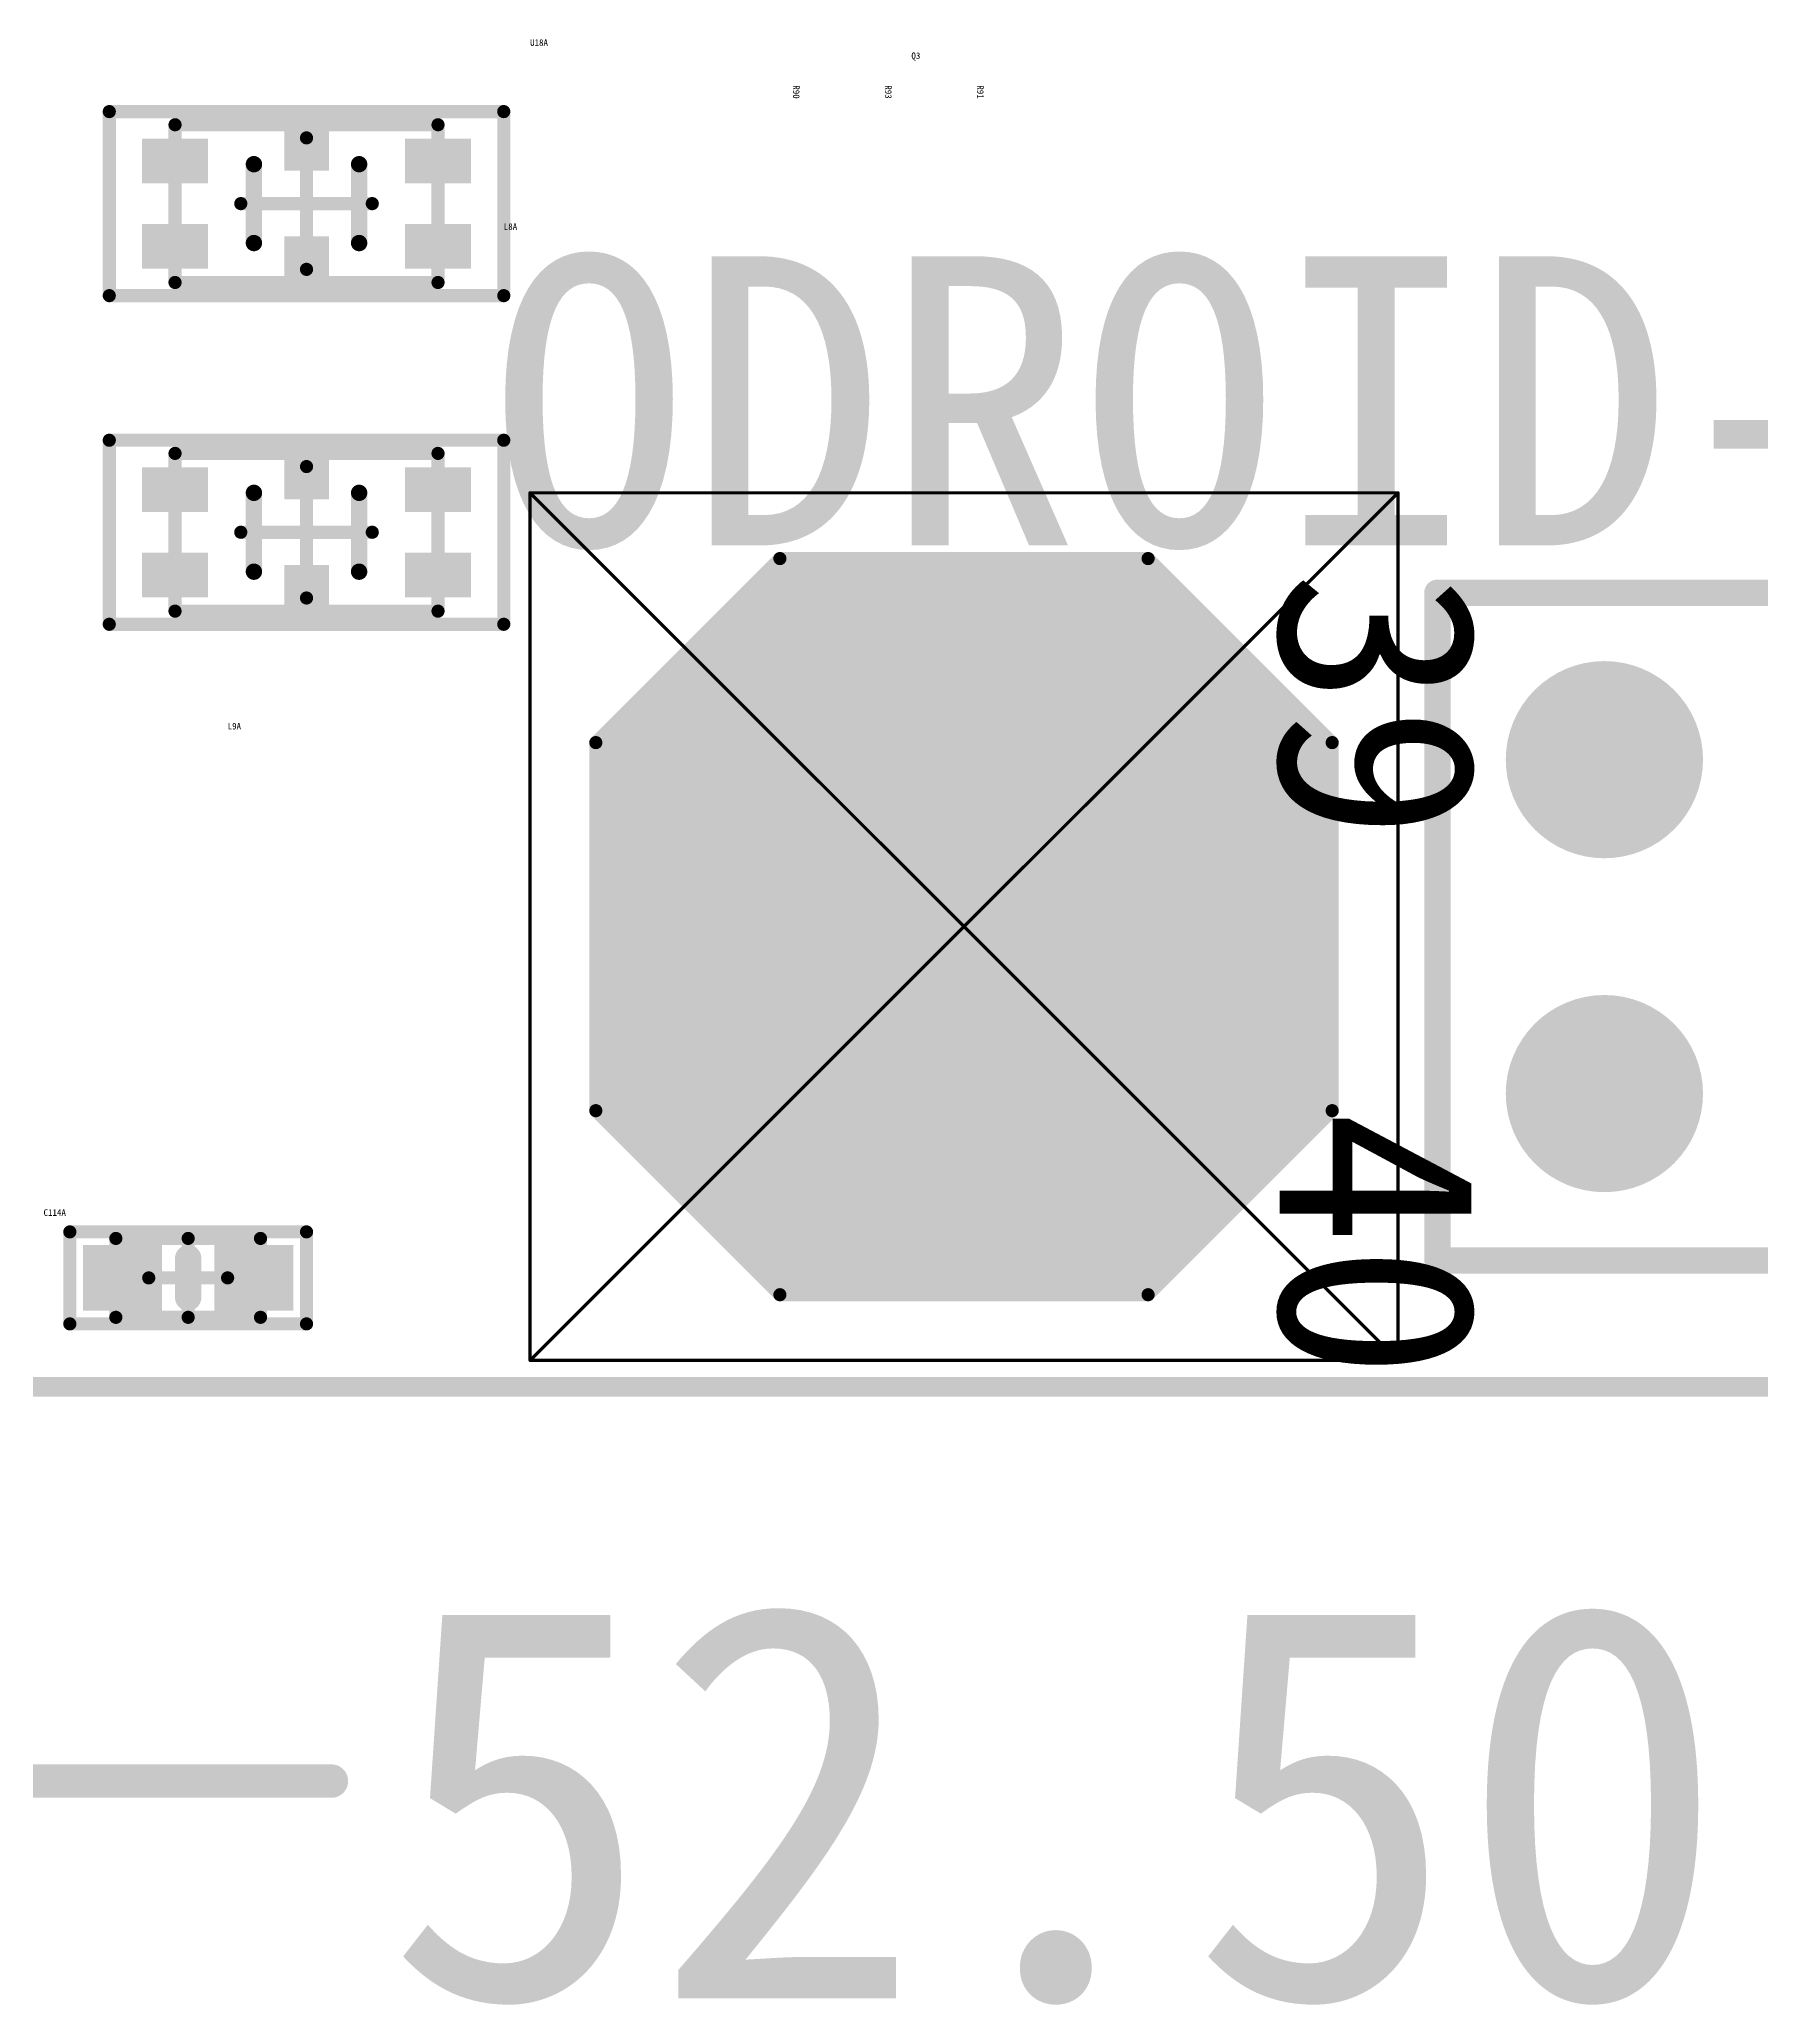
# Model space of a CAD drawing. Header units: millimetres. Extents: x 4 to 123, y 21 to 97.
# Drawn here: x 41.87 to 54.97, y 20.7 to 35.65 of the extents above; entities that cross this region are included whole.
import ezdxf

# ---------------------------------------------------------------- set-up
doc = ezdxf.new("R2010")
doc.units = ezdxf.units.MM
for name, color, linetype in [('KeepOutLayer', 6, 'Continuous'), ('Mechanical13', 56, 'Continuous'), ('Mechanical15', 56, 'Continuous'), ('Mechanical2', 216, 'Continuous'), ('Mechanical7', 56, 'Continuous'), ('Mechanical8', 56, 'Continuous'), ('Mechanical9', 56, 'Continuous'), ('MultiLayer', 9, 'Continuous'), ('TopLayer', 1, 'Continuous'), ('TopOverlay', 2, 'Continuous'), ('TopPaste', 8, 'Continuous')]:
    doc.layers.add(name, color=color, linetype=linetype)

msp = doc.modelspace()

# ---------------------------------------------------------------- linework, layer by layer
at = {"layer": 'KeepOutLayer', "const_width": 0.15}
msp.add_lwpolyline([(28.4, 25.4), (107.4, 25.4)], dxfattribs=at)
at = {"layer": 'Mechanical13', "const_width": 0.1}
for points in [[(42.45, 26.528), (43.55, 26.528)], [(42.45, 25.928), (42.45, 26.528)], [(43.55, 25.928), (43.55, 26.528)], [(42.45, 25.928), (43.55, 25.928)]]:
    msp.add_lwpolyline(points, dxfattribs=at)
at = {"layer": 'Mechanical13', "const_width": 0.05}
for points in [[(42.425, 26.528, 1), (42.475, 26.528, 1)], [(42.425, 26.528, 1), (42.475, 26.528, 1)], [(43.525, 26.528, 1), (43.575, 26.528, 1)], [(43.525, 26.528, 1), (43.575, 26.528, 1)], [(42.425, 25.928, 1), (42.475, 25.928, 1)], [(42.425, 25.928, 1), (42.475, 25.928, 1)], [(43.525, 25.928, 1), (43.575, 25.928, 1)], [(43.525, 25.928, 1), (43.575, 25.928, 1)]]:
    msp.add_lwpolyline(points, format="xyb", close=True, dxfattribs=at)
at = {"layer": 'Mechanical15', "const_width": 0.1}
for points in [[(42.4, 33.7), (42.4, 35.1)], [(42.4, 35.1), (45.4, 35.1)], [(45.4, 33.7), (45.4, 35.1)], [(43.9, 33.9), (43.9, 34.9)], [(43.4, 34.4), (44.4, 34.4)], [(42.4, 33.7), (45.4, 33.7)], [(42.4, 31.2), (42.4, 32.6)], [(42.4, 32.6), (45.4, 32.6)], [(45.4, 31.2), (45.4, 32.6)], [(43.9, 31.4), (43.9, 32.4)], [(43.4, 31.9), (44.4, 31.9)], [(42.4, 31.2), (45.4, 31.2)], [(42.1, 26.578), (43.9, 26.578)], [(42.1, 25.878), (42.1, 26.578)], [(43.9, 25.878), (43.9, 26.578)], [(43, 25.928), (43, 26.528)], [(42.7, 26.228), (43.3, 26.228)], [(42.1, 25.878), (43.9, 25.878)]]:
    msp.add_lwpolyline(points, dxfattribs=at)
at = {"layer": 'Mechanical15', "const_width": 0.05}
for points in [[(42.375, 35.1, 1), (42.425, 35.1, 1)], [(42.375, 35.1, 1), (42.425, 35.1, 1)], [(45.375, 35.1, 1), (45.425, 35.1, 1)], [(45.375, 35.1, 1), (45.425, 35.1, 1)], [(43.875, 34.9, 1), (43.925, 34.9, 1)], [(43.375, 34.4, 1), (43.425, 34.4, 1)], [(44.375, 34.4, 1), (44.425, 34.4, 1)], [(43.875, 33.9, 1), (43.925, 33.9, 1)], [(42.375, 33.7, 1), (42.425, 33.7, 1)], [(42.375, 33.7, 1), (42.425, 33.7, 1)], [(45.375, 33.7, 1), (45.425, 33.7, 1)], [(45.375, 33.7, 1), (45.425, 33.7, 1)], [(42.375, 32.6, 1), (42.425, 32.6, 1)], [(42.375, 32.6, 1), (42.425, 32.6, 1)], [(45.375, 32.6, 1), (45.425, 32.6, 1)], [(45.375, 32.6, 1), (45.425, 32.6, 1)], [(43.875, 32.4, 1), (43.925, 32.4, 1)], [(43.375, 31.9, 1), (43.425, 31.9, 1)], [(44.375, 31.9, 1), (44.425, 31.9, 1)], [(43.875, 31.4, 1), (43.925, 31.4, 1)], [(42.375, 31.2, 1), (42.425, 31.2, 1)], [(42.375, 31.2, 1), (42.425, 31.2, 1)], [(45.375, 31.2, 1), (45.425, 31.2, 1)], [(45.375, 31.2, 1), (45.425, 31.2, 1)], [(42.075, 26.578, 1), (42.125, 26.578, 1)], [(42.075, 26.578, 1), (42.125, 26.578, 1)], [(43.875, 26.578, 1), (43.925, 26.578, 1)], [(43.875, 26.578, 1), (43.925, 26.578, 1)], [(42.975, 26.528, 1), (43.025, 26.528, 1)], [(42.675, 26.228, 1), (42.725, 26.228, 1)], [(43.275, 26.228, 1), (43.325, 26.228, 1)], [(42.075, 25.878, 1), (42.125, 25.878, 1)], [(42.075, 25.878, 1), (42.125, 25.878, 1)], [(42.975, 25.928, 1), (43.025, 25.928, 1)], [(43.875, 25.878, 1), (43.925, 25.878, 1)], [(43.875, 25.878, 1), (43.925, 25.878, 1)]]:
    msp.add_lwpolyline(points, format="xyb", close=True, dxfattribs=at)
at = {"layer": 'Mechanical2', "const_width": 0.025}
for points in [[(45.6, 25.6), (45.6, 32.2)], [(45.6, 32.2), (48.9, 28.9)], [(45.6, 32.2), (52.2, 32.2)], [(48.9, 28.9), (52.2, 32.2)], [(52.2, 25.6), (52.2, 32.2)], [(45.6, 25.6), (48.9, 28.9)], [(48.9, 28.9), (52.2, 25.6)], [(45.6, 25.6), (52.2, 25.6)]]:
    msp.add_lwpolyline(points, dxfattribs=at)
at = {"layer": 'Mechanical2', "const_width": 0.0125}
for points in [[(45.594, 32.2, 1), (45.606, 32.2, 1)], [(45.594, 32.2, 1), (45.606, 32.2, 1)], [(45.594, 32.2, 1), (45.606, 32.2, 1)], [(52.194, 32.2, 1), (52.206, 32.2, 1)], [(52.194, 32.2, 1), (52.206, 32.2, 1)], [(52.194, 32.2, 1), (52.206, 32.2, 1)], [(48.894, 28.9, 1), (48.906, 28.9, 1)], [(48.894, 28.9, 1), (48.906, 28.9, 1)], [(48.894, 28.9, 1), (48.906, 28.9, 1)], [(48.894, 28.9, 1), (48.906, 28.9, 1)], [(45.594, 25.6, 1), (45.606, 25.6, 1)], [(45.594, 25.6, 1), (45.606, 25.6, 1)], [(45.594, 25.6, 1), (45.606, 25.6, 1)], [(52.194, 25.6, 1), (52.206, 25.6, 1)], [(52.194, 25.6, 1), (52.206, 25.6, 1)], [(52.194, 25.6, 1), (52.206, 25.6, 1)]]:
    msp.add_lwpolyline(points, format="xyb", close=True, dxfattribs=at)
at = {"layer": 'Mechanical7'}
for points, const_width in [([(51.1, 28.9, 1), (46.7, 28.9, 1)], 1.2), ([(46.4, 28.9, 1), (47, 28.9, 1)], 0.6), ([(50.8, 28.9, 1), (51.4, 28.9, 1)], 0.6)]:
    msp.add_lwpolyline(points, format="xyb", close=True, dxfattribs=dict(at, const_width=const_width))
for points in [[(48.1, 29.4), (48.1, 30.5), (47.3, 29.4), (47.3, 30.5)], [(48.4, 30.5), (47.3, 30.5), (48.4, 29.7), (47.3, 29.7)], [(49.4, 29.7), (50.5, 29.7), (49.4, 30.5), (50.5, 30.5)], [(50.5, 29.4), (50.5, 30.5), (49.7, 29.4), (49.7, 30.5)], [(48.1, 29.4), (48.4, 29.7), (47.534, 29.966), (47.834, 30.266)], [(49.4, 29.7), (49.7, 29.4), (49.966, 30.266), (50.266, 29.966)], [(47.3, 28.4), (47.3, 27.3), (48.1, 28.4), (48.1, 27.3)], [(48.4, 28.1), (48.1, 28.4), (47.834, 27.534), (47.534, 27.834)], [(49.7, 28.4), (49.4, 28.1), (50.266, 27.834), (49.966, 27.534)], [(49.7, 28.4), (49.7, 27.3), (50.5, 28.4), (50.5, 27.3)], [(48.4, 28.1), (47.3, 28.1), (48.4, 27.3), (47.3, 27.3)], [(49.4, 27.3), (50.5, 27.3), (49.4, 28.1), (50.5, 28.1)]]:
    msp.add_solid(points, dxfattribs=at)
at = {"layer": 'Mechanical8', "const_width": 0.1}
for points in [[(46.1, 30.3), (47.5, 31.7)], [(47.5, 31.7), (50.3, 31.7)], [(50.3, 31.7), (51.7, 30.3)], [(46.1, 27.5), (46.1, 30.3)], [(51.7, 27.5), (51.7, 30.3)], [(46.1, 27.5), (47.5, 26.1)], [(50.3, 26.1), (51.7, 27.5)], [(47.5, 26.1), (50.3, 26.1)]]:
    msp.add_lwpolyline(points, dxfattribs=at)
at = {"layer": 'Mechanical8'}
for points, const_width in [([(47.475, 31.7, 1), (47.525, 31.7, 1)], 0.05), ([(47.475, 31.7, 1), (47.525, 31.7, 1)], 0.05), ([(50.275, 31.7, 1), (50.325, 31.7, 1)], 0.05), ([(50.275, 31.7, 1), (50.325, 31.7, 1)], 0.05), ([(50.9, 28.9, 1), (46.9, 28.9, 1)], 0.6), ([(46.075, 30.3, 1), (46.125, 30.3, 1)], 0.05), ([(46.075, 30.3, 1), (46.125, 30.3, 1)], 0.05), ([(51.675, 30.3, 1), (51.725, 30.3, 1)], 0.05), ([(51.675, 30.3, 1), (51.725, 30.3, 1)], 0.05), ([(46.75, 28.9, 1), (47.05, 28.9, 1)], 0.3), ([(50.75, 28.9, 1), (51.05, 28.9, 1)], 0.3), ([(46.075, 27.5, 1), (46.125, 27.5, 1)], 0.05), ([(46.075, 27.5, 1), (46.125, 27.5, 1)], 0.05), ([(51.675, 27.5, 1), (51.725, 27.5, 1)], 0.05), ([(51.675, 27.5, 1), (51.725, 27.5, 1)], 0.05), ([(47.475, 26.1, 1), (47.525, 26.1, 1)], 0.05), ([(47.475, 26.1, 1), (47.525, 26.1, 1)], 0.05), ([(50.275, 26.1, 1), (50.325, 26.1, 1)], 0.05), ([(50.275, 26.1, 1), (50.325, 26.1, 1)], 0.05)]:
    msp.add_lwpolyline(points, format="xyb", close=True, dxfattribs=dict(at, const_width=const_width))
for points in [[(48.349, 30.851), (47.5, 31.7), (46.949, 29.451), (46.1, 30.3)], [(50.3, 30.6), (50.3, 31.7), (47.5, 30.6), (47.5, 31.7)], [(50.851, 29.451), (51.7, 30.3), (49.451, 30.851), (50.3, 31.7)], [(46.1, 27.5), (47.2, 27.5), (46.1, 30.3), (47.2, 30.3)], [(50.6, 27.5), (51.7, 27.5), (50.6, 30.3), (51.7, 30.3)], [(46.949, 28.349), (46.1, 27.5), (48.349, 26.949), (47.5, 26.1)], [(49.451, 26.949), (50.3, 26.1), (50.851, 28.349), (51.7, 27.5)], [(47.5, 27.2), (47.5, 26.1), (50.3, 27.2), (50.3, 26.1)]]:
    msp.add_solid(points, dxfattribs=at)
at = {"layer": 'Mechanical9'}
for points, const_width in [([(42.9, 33.8), (42.9, 35)], 0.1), ([(42.9, 35), (44.9, 35)], 0.1), ([(44.9, 33.8), (44.9, 35)], 0.1), ([(42.9, 33.8), (44.9, 33.8)], 0.1), ([(42.9, 31.3), (42.9, 32.5)], 0.1), ([(42.9, 32.5), (44.9, 32.5)], 0.1), ([(44.9, 31.3), (44.9, 32.5)], 0.1), ([(42.9, 31.3), (44.9, 31.3)], 0.1), ([(25.4, 22.4), (44.089, 22.4)], 0.254)]:
    msp.add_lwpolyline(points, dxfattribs=dict(at, const_width=const_width))
for points, const_width in [([(42.875, 35, 1), (42.925, 35, 1)], 0.05), ([(42.875, 35, 1), (42.925, 35, 1)], 0.05), ([(44.875, 35, 1), (44.925, 35, 1)], 0.05), ([(44.875, 35, 1), (44.925, 35, 1)], 0.05), ([(42.875, 33.8, 1), (42.925, 33.8, 1)], 0.05), ([(42.875, 33.8, 1), (42.925, 33.8, 1)], 0.05), ([(44.875, 33.8, 1), (44.925, 33.8, 1)], 0.05), ([(44.875, 33.8, 1), (44.925, 33.8, 1)], 0.05), ([(42.875, 32.5, 1), (42.925, 32.5, 1)], 0.05), ([(42.875, 32.5, 1), (42.925, 32.5, 1)], 0.05), ([(44.875, 32.5, 1), (44.925, 32.5, 1)], 0.05), ([(44.875, 32.5, 1), (44.925, 32.5, 1)], 0.05), ([(42.875, 31.3, 1), (42.925, 31.3, 1)], 0.05), ([(42.875, 31.3, 1), (42.925, 31.3, 1)], 0.05), ([(44.875, 31.3, 1), (44.925, 31.3, 1)], 0.05), ([(44.875, 31.3, 1), (44.925, 31.3, 1)], 0.05), ([(44.026, 22.4, 1), (44.153, 22.4, 1)], 0.127)]:
    msp.add_lwpolyline(points, format="xyb", close=True, dxfattribs=dict(at, const_width=const_width))
at = {"layer": 'MultiLayer', "const_width": 0.75}
for points in [[(53.395, 30.17, 1), (54.145, 30.17, 1)], [(53.395, 27.63, 1), (54.145, 27.63, 1)]]:
    msp.add_lwpolyline(points, format="xyb", close=True, dxfattribs=at)
at = {"layer": 'TopLayer'}
for points, const_width in [([(47.5, 28.9, 1), (50.3, 28.9, 1)], 2.8), ([(53.395, 30.17, 1), (54.145, 30.17, 1)], 0.75), ([(53.395, 27.63, 1), (54.145, 27.63, 1)], 0.75)]:
    msp.add_lwpolyline(points, format="xyb", close=True, dxfattribs=dict(at, const_width=const_width))
for points in [[(44.07, 34.65), (44.07, 35.15), (43.73, 34.65), (43.73, 35.15)], [(42.65, 34.555), (43.15, 34.555), (42.65, 34.895), (43.15, 34.895)], [(44.65, 34.555), (45.15, 34.555), (44.65, 34.895), (45.15, 34.895)], [(42.65, 33.905), (43.15, 33.905), (42.65, 34.245), (43.15, 34.245)], [(44.65, 33.905), (45.15, 33.905), (44.65, 34.245), (45.15, 34.245)], [(44.07, 33.65), (44.07, 34.15), (43.73, 33.65), (43.73, 34.15)], [(44.07, 32.15), (44.07, 32.65), (43.73, 32.15), (43.73, 32.65)], [(42.65, 32.055), (43.15, 32.055), (42.65, 32.395), (43.15, 32.395)], [(44.65, 32.055), (45.15, 32.055), (44.65, 32.395), (45.15, 32.395)], [(42.65, 31.405), (43.15, 31.405), (42.65, 31.745), (43.15, 31.745)], [(44.65, 31.405), (45.15, 31.405), (44.65, 31.745), (45.15, 31.745)], [(44.07, 31.15), (44.07, 31.65), (43.73, 31.15), (43.73, 31.65)], [(42.2, 26.478), (42.2, 25.978), (42.8, 26.478), (42.8, 25.978)], [(43.2, 26.478), (43.2, 25.978), (43.8, 26.478), (43.8, 25.978)]]:
    msp.add_solid(points, dxfattribs=at)
at = {"layer": 'TopOverlay'}
for points, const_width in [([(43.5, 34.1), (43.5, 34.7)], 0.125), ([(44.3, 34.1), (44.3, 34.7)], 0.125), ([(43.5, 31.6), (43.5, 32.2)], 0.125), ([(44.3, 31.6), (44.3, 32.2)], 0.125), ([(52.5, 26.36), (52.5, 31.44)], 0.2), ([(52.5, 31.44), (103.3, 31.44)], 0.2), ([(43, 26.078), (43, 26.378)], 0.2), ([(52.5, 26.36), (103.3, 26.36)], 0.2)]:
    msp.add_lwpolyline(points, dxfattribs=dict(at, const_width=const_width))
for points, const_width in [([(43.469, 34.7, 1), (43.531, 34.7, 1)], 0.0625), ([(44.269, 34.7, 1), (44.331, 34.7, 1)], 0.0625), ([(43.469, 34.1, 1), (43.531, 34.1, 1)], 0.0625), ([(44.269, 34.1, 1), (44.331, 34.1, 1)], 0.0625), ([(43.469, 32.2, 1), (43.531, 32.2, 1)], 0.0625), ([(44.269, 32.2, 1), (44.331, 32.2, 1)], 0.0625), ([(43.469, 31.6, 1), (43.531, 31.6, 1)], 0.0625), ([(44.269, 31.6, 1), (44.331, 31.6, 1)], 0.0625), ([(52.45, 31.44, 1), (52.55, 31.44, 1)], 0.1), ([(52.45, 31.44, 1), (52.55, 31.44, 1)], 0.1), ([(42.95, 26.378, 1), (43.05, 26.378, 1)], 0.1), ([(52.45, 26.36, 1), (52.55, 26.36, 1)], 0.1), ([(52.45, 26.36, 1), (52.55, 26.36, 1)], 0.1), ([(42.95, 26.078, 1), (43.05, 26.078, 1)], 0.1)]:
    msp.add_lwpolyline(points, format="xyb", close=True, dxfattribs=dict(at, const_width=const_width))
at = {"layer": 'TopPaste'}
for points in [[(44.07, 34.65), (44.07, 35.15), (43.73, 34.65), (43.73, 35.15)], [(42.65, 34.555), (43.15, 34.555), (42.65, 34.895), (43.15, 34.895)], [(44.65, 34.555), (45.15, 34.555), (44.65, 34.895), (45.15, 34.895)], [(42.65, 33.905), (43.15, 33.905), (42.65, 34.245), (43.15, 34.245)], [(44.65, 33.905), (45.15, 33.905), (44.65, 34.245), (45.15, 34.245)], [(44.07, 33.65), (44.07, 34.15), (43.73, 33.65), (43.73, 34.15)], [(44.07, 32.15), (44.07, 32.65), (43.73, 32.15), (43.73, 32.65)], [(42.65, 32.055), (43.15, 32.055), (42.65, 32.395), (43.15, 32.395)], [(44.65, 32.055), (45.15, 32.055), (44.65, 32.395), (45.15, 32.395)], [(42.65, 31.405), (43.15, 31.405), (42.65, 31.745), (43.15, 31.745)], [(44.65, 31.405), (45.15, 31.405), (44.65, 31.745), (45.15, 31.745)], [(44.07, 31.15), (44.07, 31.65), (43.73, 31.15), (43.73, 31.65)], [(42.2, 26.478), (42.2, 25.978), (42.8, 26.478), (42.8, 25.978)], [(43.2, 26.478), (43.2, 25.978), (43.8, 26.478), (43.8, 25.978)]]:
    msp.add_solid(points, dxfattribs=at)

# ---------------------------------------------------------------- texts
at = {"layer": 'Mechanical9'}
msp.add_text('52.50', height=3, dxfattribs=at).set_placement((44.496, 20.748))
at = {"layer": 'TopOverlay'}
for s, height, p in [('U18A', 0.05, (45.6, 35.6)), ('Q3', 0.05, (48.5, 35.5)), ('L8A', 0.05, (45.4, 34.2)), ('ODROID-C', 2.2, (45.3, 31.8)), ('L9A', 0.05, (43.3, 30.4)), ('C114A', 0.05, (41.9, 26.7))]:
    msp.add_text(s, height=height, dxfattribs=at).set_placement(p)
for s, height, p in [('R90', 0.05, (47.6, 35.3)), ('R93', 0.05, (48.3, 35.3)), ('R91', 0.05, (49, 35.3)), ('39', 1.5, (51.3, 31.6)), ('40', 1.5, (51.3, 27.5))]:
    msp.add_text(s, height=height, rotation=270, dxfattribs=at).set_placement(p)

doc.saveas('drawing.dxf')
